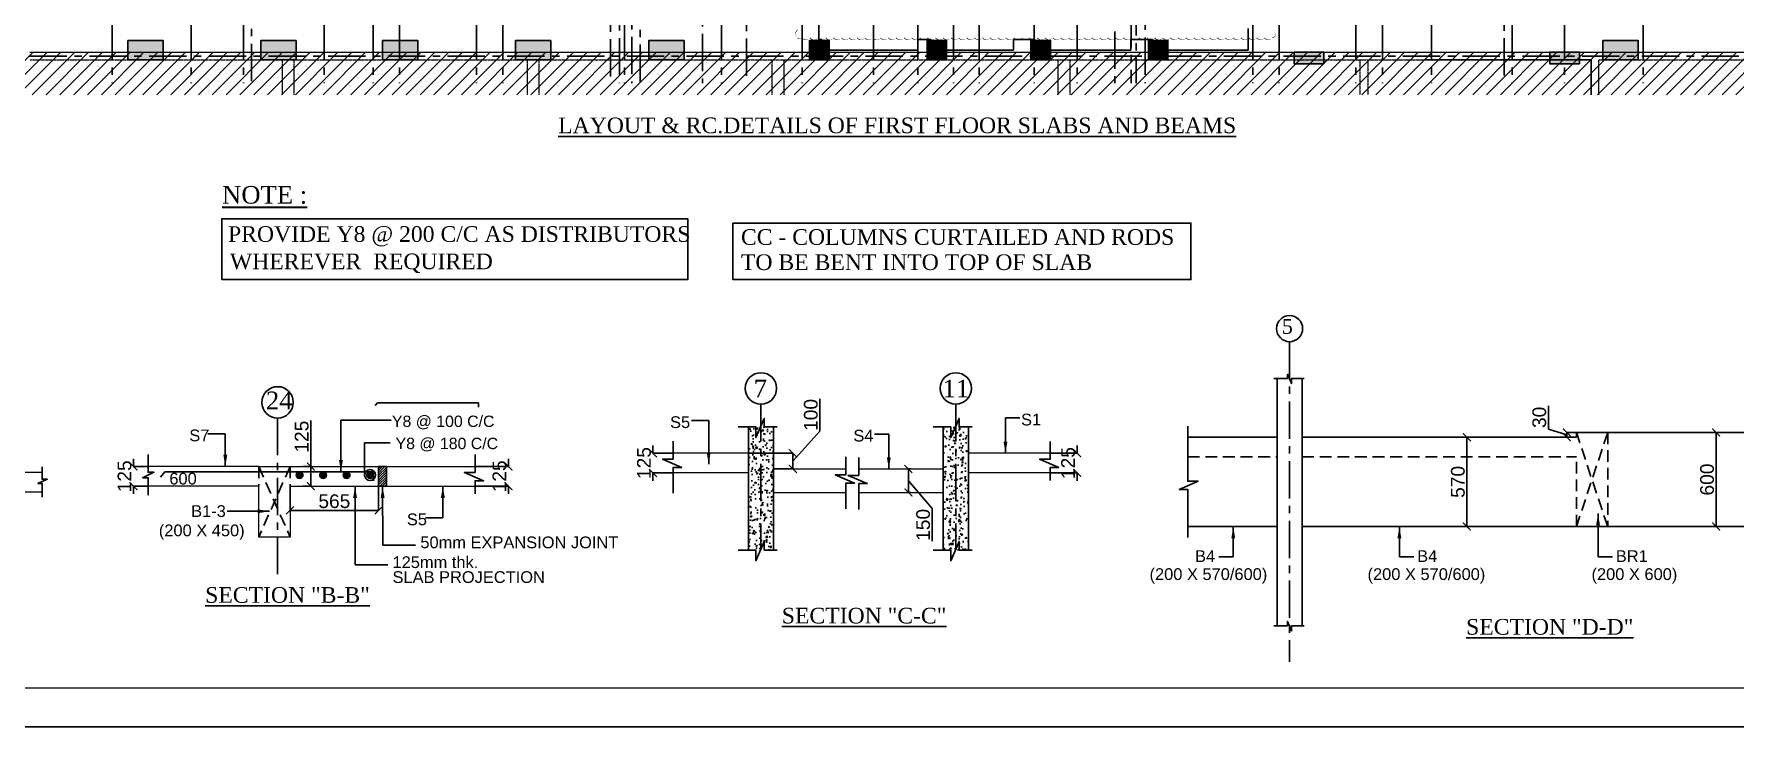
# Model space of a CAD drawing. Header units: inches. Extents: x -1898 to 127651, y -195120 to -109120.
# Drawn here: x 23325 to 66741, y -195120 to -177431 of the extents above; entities that cross this region are included whole.
import ezdxf

# ---------------------------------------------------------------- set-up
doc = ezdxf.new("R2010")
doc.units = ezdxf.units.IN
doc.header["$MEASUREMENT"] = 0
doc.linetypes.add('CENTER', pattern=[50.8, 31.75, -6.35, 6.35, -6.35])
doc.linetypes.add('Hidden', pattern=[3, 2, -1])
for name, color, linetype in [('1', 8, 'Continuous'), ('1 SHEET', 7, 'Continuous'), ('160 R.C.WALL', 6, 'Continuous'), ('2', 5, 'Continuous'), ('4', 4, 'Continuous'), ('5', 2, 'Continuous'), ('ARROW', 5, 'Continuous'), ('BEAM', 3, 'Continuous'), ('BEAM TEXT', 4, 'Continuous'), ('DIM', 251, 'Continuous'), ('GIRD CIR', 1, 'Continuous'), ('GIRD TEXT', 4, 'Continuous'), ('GRID', 8, 'CENTER'), ('JKEC COL', 6, 'Continuous'), ('JKEC COL HAT', 2, 'Continuous'), ('SHEAR WALL', 6, 'Continuous'), ('SHEARWALL HATCH', 8, 'Continuous'), ('TEXT-1', 3, 'Continuous'), ('TITLE-4', 4, 'Continuous')]:
    doc.layers.add(name, color=color, linetype=linetype)
for name, color, linetype, lineweight in [('BEAMS', 3, 'Continuous', 0), ('JKEC COLHAT', 2, 'Continuous', 20), ('SLAB G.F TXT', 3, 'Continuous', 0), ('SLAB REIN', 31, 'Continuous', 0), ('text', 4, 'Continuous', 30)]:
    doc.layers.add(name, color=color, linetype=linetype, lineweight=lineweight)
doc.styles.add('T200', font='sanss___.ttf', dxfattribs={"height": 275})
doc.styles.add('T300', font='sanss___.ttf', dxfattribs={"height": 350})
doc.styles.add('T400', font='romantic.ttf')
doc.dimstyles.new('SCALE 25', dxfattribs={"dimtxt": 500, "dimasz": 200, "dimexe": 6, "dimexo": 0, "dimgap": 50, "dimtad": 1, "dimdec": 0, "dimlfac": 0.25, "dimrnd": 5, "dimzin": 3, "dimdsep": 46, "dimtxsty": 'T300', "dimblk": 'ARCHTICK', "dimcen": 0.09, "dimclrd": 5, "dimclre": 8, "dimclrt": 1, "dimadec": 0, "dimazin": 0, "dimtfac": 1, "dimtdec": 0, "dimtix": 1, "dimtofl": 0, "dimtmove": 2, "dimatfit": 3, "dimfxl": 1, "dimtolj": 1, "dimtzin": 0, "dimlwd": -1, "dimlwe": -1, "dimarcsym": 0})
doc.dimstyles.new('T 200', dxfattribs={"dimtxt": 275, "dimasz": 150, "dimexe": 1, "dimexo": 0, "dimgap": 50, "dimtad": 1, "dimdec": 0, "dimrnd": 5, "dimdsep": 46, "dimtxsty": 'T200', "dimblk": 'ARCHTICK', "dimcen": 2.5, "dimdle": 1, "dimclrd": 5, "dimclre": 253, "dimclrt": 1, "dimadec": 0, "dimazin": 0, "dimtfac": 1, "dimtdec": 0, "dimtmove": 2, "dimatfit": 3, "dimfxl": 0, "dimarcsym": 0})
pattern_1 = [(50, (79020.5, -17632.28), (358.6301, -31.37607), [37.5, -412.5]), (355, (79020.5, -17632.3), (-69.3757, 376.0961), [30, -330]), (100.45144, (79050.37, -17634.9), (289.2544, 344.72), [31.8701, -350.57106]), (46.1842, (79020.5, -17532.3), (533.6207, -82.7596), [56.25, -618.75]), (96.63564, (79064.96, -17539.2), (467.331, 487.0593), [47.8052, -525.8569]), (351.18416, (79020.5, -17532.3), (467.331, 487.0593), [45, -495]), (21, (79070.5, -17557.28), (298.45353, -201.30945), [37.5, -412.5]), (326, (79070.5, -17557.3), (121.6577, 362.575), [30, -330]), (71.45144, (79095.36, -17574.06), (420.1112, 161.2656), [31.8701, -350.57106]), (37.5, (79020.49, -17632.28), (6.07993, 166.44693), [0, -326, 0, -335, 0, -331.25]), (7.5, (79020.49, -17632.28), (131.53477, 197.20586), [0, -191, 0, -318.5, 0, -126.25]), (327.5, (78908.99, -17632.28), (266.91122, -11.27744), [0, -125, 0, -390, 0, -517.5]), (317.5, (78859, -17632.28), (291.5931, 50.0525), [0, -162.5, 0, -259, 0, -367.5])]

# ---------------------------------------------------------------- blocks, each defined once
blk = doc.blocks.new('_ARCHTICK')
at = {"color": 0, "linetype": 'ByBlock', "const_width": 0.15}
blk.add_lwpolyline([(-0.5, -0.5), (0.5, 0.5)], dxfattribs=at)
blk = doc.blocks.new('*D675')
at = {"layer": 'Defpoints', "color": 0}
for p in [(45643, -188533), (45714, -188533, -3), (45714, -189133, -3)]:
    blk.add_point(p, dxfattribs=at)
at = {"layer": 'DIM', "color": 8}
for p, q in [((45714, -188533), (45637, -188533)), ((45714, -189133), (45637, -189133))]:
    blk.add_line(p, q, dxfattribs=at)
at = {"layer": 'DIM', "color": 5}
for p, q in [((45643, -189133), (45643, -188533)), ((45643, -188833), (46250, -189547)), ((46250, -189547), (46250, -190375))]:
    blk.add_line(p, q, dxfattribs=at)
at = {"layer": 'DIM', "color": 5, "xscale": 200, "yscale": 200, "zscale": 200}
for p, rotation in [((45643, -188533), 90), ((45643, -189133), 270)]:
    blk.add_blockref('_ARCHTICK', p, dxfattribs=dict(at, rotation=rotation))
at = {"layer": 'DIM', "color": 1, "insert": (46020, -189961), "char_height": 350, "attachment_point": 5, "rotation": 90, "style": 'T300'}
blk.add_mtext('\\A1;150', dxfattribs=at)
blk = doc.blocks.new('*D676')
at = {"layer": 'Defpoints', "color": 0}
for p in [(39638, -188133, -3), (39124, -188633), (39638, -188633, -3)]:
    blk.add_point(p, dxfattribs=at)
at = {"layer": 'DIM', "color": 5}
for p, q in [((39124, -188133), (39124, -187933)), ((39124, -188633), (39124, -188833))]:
    blk.add_line(p, q, dxfattribs=at)
at = {"layer": 'DIM', "color": 8}
for p, q in [((39638, -188133), (39118, -188133)), ((39638, -188633), (39118, -188633))]:
    blk.add_line(p, q, dxfattribs=at)
at = {"layer": 'DIM', "color": 5, "xscale": 200, "yscale": 200, "zscale": 200}
for p, rotation in [((39124, -188133), 270), ((39124, -188633), 90)]:
    blk.add_blockref('_ARCHTICK', p, dxfattribs=dict(at, rotation=rotation))
at = {"layer": 'DIM', "color": 1, "insert": (38894, -188383), "char_height": 350, "attachment_point": 5, "rotation": 90, "style": 'T300'}
blk.add_mtext('\\A1;125', dxfattribs=at)
blk = doc.blocks.new('*D677')
at = {"layer": 'Defpoints', "color": 0}
for p in [(49261, -188133, 1), (49261, -188633, 1), (49950, -188633)]:
    blk.add_point(p, dxfattribs=at)
at = {"layer": 'DIM', "color": 5}
for p, q in [((49950, -188133), (49950, -187933)), ((49950, -188633), (49950, -188833))]:
    blk.add_line(p, q, dxfattribs=at)
at = {"layer": 'DIM', "color": 8}
for p, q in [((49261, -188133), (49956, -188133)), ((49261, -188633), (49956, -188633))]:
    blk.add_line(p, q, dxfattribs=at)
at = {"layer": 'DIM', "color": 5, "xscale": 200, "yscale": 200, "zscale": 200}
for p, rotation in [((49950, -188133), 270), ((49950, -188633), 90)]:
    blk.add_blockref('_ARCHTICK', p, dxfattribs=dict(at, rotation=rotation))
at = {"layer": 'DIM', "color": 1, "insert": (49720, -188383), "char_height": 350, "attachment_point": 5, "rotation": 90, "style": 'T300'}
blk.add_mtext('\\A1;125', dxfattribs=at)
blk = doc.blocks.new('*D678')
at = {"layer": 'Defpoints', "color": 0}
for p in [(41559, -188133, -3), (42199, -188533, -3), (42695, -188533)]:
    blk.add_point(p, dxfattribs=at)
at = {"layer": 'DIM', "color": 5}
for p, q in [((43384, -187569), (43384, -186741)), ((42695, -188333), (43384, -187569)), ((42695, -188133), (42695, -188533))]:
    blk.add_line(p, q, dxfattribs=at)
at = {"layer": 'DIM', "color": 8}
for p, q in [((41559, -188133), (42701, -188133)), ((42199, -188533), (42701, -188533))]:
    blk.add_line(p, q, dxfattribs=at)
at = {"layer": 'DIM', "color": 5, "xscale": 200, "yscale": 200, "zscale": 200}
for p, rotation in [((42695, -188133), 90), ((42695, -188533), 270)]:
    blk.add_blockref('_ARCHTICK', p, dxfattribs=dict(at, rotation=rotation))
at = {"layer": 'DIM', "color": 1, "insert": (43154, -187155), "char_height": 350, "attachment_point": 5, "rotation": 90, "style": 'T300'}
blk.add_mtext('\\A1;100', dxfattribs=at)
blk = doc.blocks.new('A$C2EF61270')
at = {"layer": '1'}
h = blk.add_hatch(dxfattribs=at)
h.set_pattern_fill('ANSI31', color=256, scale=2000)
h.set_pattern_definition([(45, (0, -1085.52), (-176.7767, 176.7767), [])])
h.paths.add_polyline_path([(0, 0), (63301, 0), (63301, -1086), (0, -1086)])
at = {"layer": 'JKEC COL HAT', "linetype": 'Continuous', "ltscale": 100}
h = blk.add_hatch(color=256, dxfattribs=at)
h.dxf.hatch_style = 1
h.paths.add_polyline_path([(12251, 300), (13152, 300), (13152, -200), (12251, -200)])
h = blk.add_hatch(color=256, dxfattribs=at)
h.dxf.hatch_style = 1
h.paths.add_polyline_path([(16553, 300), (15651, 300), (15651, -200), (16553, -200)])
h = blk.add_hatch(color=256, dxfattribs=at)
h.dxf.hatch_style = 1
h.paths.add_polyline_path([(18751, 300), (19651, 300), (19651, -200), (18751, -200)])
h = blk.add_hatch(color=256, dxfattribs=at)
h.dxf.hatch_style = 1
h.paths.add_polyline_path([(23052, 300), (22151, 300), (22151, -200), (23052, -200)])
h = blk.add_hatch(color=256, dxfattribs=at)
h.dxf.hatch_style = 1
h.paths.add_polyline_path([(26451, 300), (25552, 300), (25552, -200), (26451, -200)])
h = blk.add_hatch(color=256, dxfattribs=at)
h.dxf.hatch_style = 1
h.paths.add_polyline_path([(30151, -200), (29652, -200), (29652, 300), (30151, 300)])
h = blk.add_hatch(color=256, dxfattribs=at)
h.dxf.hatch_style = 1
h.paths.add_polyline_path([(33151, -200), (32651, -200), (32651, 300), (33151, 300)])
h = blk.add_hatch(color=256, dxfattribs=at)
h.dxf.hatch_style = 1
h.paths.add_polyline_path([(35800, -200), (35300, -200), (35300, 300), (35800, 300)])
h = blk.add_hatch(color=256, dxfattribs=at)
h.dxf.hatch_style = 1
h.paths.add_polyline_path([(38800, -200), (38300, -200), (38300, 300), (38800, 300)])
h = blk.add_hatch(color=256, dxfattribs=at)
h.dxf.hatch_style = 1
h.paths.add_polyline_path([(42026, 0), (42026, -300), (42776, -300), (42776, 0)])
h = blk.add_hatch(color=256, dxfattribs=at)
h.dxf.hatch_style = 1
h.paths.add_polyline_path([(48551, 0), (48551, -300), (49301, -300), (49301, 0)])
h = blk.add_hatch(color=256, dxfattribs=at)
h.dxf.hatch_style = 1
h.paths.add_polyline_path([(49900, 300), (50800, 300), (50800, -200), (49900, -200)])
at = {"layer": 'BEAM', "color": 4}
for p in [(45400, -200), (49600, -1086)]:
    blk.add_line(p, (49600, -200), dxfattribs=at)
at = {"layer": 'BEAMS', "color": 4, "linetype": 'Continuous', "ltscale": 0.01}
blk.add_line((9751, 0), (63001, 0), dxfattribs=at)
at = {"layer": 'BEAMS', "linetype": 'Hidden', "ltscale": 0.01}
for p, q in [((9751, -200), (45400, -200)), ((16201, -1086), (16201, -200)), ((16501, -1086), (16501, -200)), ((22451, -1086), (22451, -200)), ((22751, -1086), (22751, -200)), ((28701, -1086), (28701, -200)), ((29001, -1086), (29001, -200)), ((36001, -1086), (36001, -200)), ((36301, -1086), (36301, -200)), ((43700, -200), (43700, -1086)), ((43900, -200), (43900, -1086)), ((49800, -200), (54301, -200)), ((49800, -1086), (49800, -200))]:
    blk.add_line(p, q, dxfattribs=at)
at = {"layer": 'GRID', "ltscale": 30}
blk.add_line((64039, -100), (-2655, -100), dxfattribs=at)
at = {"layer": 'JKEC COL'}
for points in [[(12251, 300), (13152, 300), (13152, -200), (12251, -200)], [(16553, 300), (15651, 300), (15651, -200), (16553, -200)], [(18751, 300), (19651, 300), (19651, -200), (18751, -200)], [(23052, 300), (22151, 300), (22151, -200), (23052, -200)], [(26451, 300), (25552, 300), (25552, -200), (26451, -200)], [(30151, -200), (29652, -200), (29652, 300), (30151, 300)], [(33151, -200), (32651, -200), (32651, 300), (33151, 300)], [(35800, -200), (35300, -200), (35300, 300), (35800, 300)], [(38800, -200), (38300, -200), (38300, 300), (38800, 300)], [(42776, -300), (42776, 0), (42026, 0), (42026, -300)], [(49301, -300), (49301, 0), (48551, 0), (48551, -300)], [(49900, 300), (50800, 300), (50800, -200), (49900, -200)]]:
    blk.add_lwpolyline(points, close=True, dxfattribs=at)
blk = doc.blocks.new('*D796')
at = {"layer": 'Defpoints', "color": 0}
for p in [(29861, -188972, -7), (32121, -188972, -7), (29861, -189590)]:
    blk.add_point(p, dxfattribs=at)
at = {"layer": 'DIM', "color": 8}
for p, q in [((29861, -188972), (29861, -189596)), ((32121, -188972), (32121, -189596))]:
    blk.add_line(p, q, dxfattribs=at)
at = {"layer": 'DIM', "color": 5}
blk.add_line((32121, -189590), (29861, -189590), dxfattribs=at)
at = {"layer": 'DIM', "color": 5, "xscale": 200, "yscale": 200, "zscale": 200, "rotation": 180}
blk.add_blockref('_ARCHTICK', (29861, -189590), dxfattribs=at)
at = {"layer": 'DIM', "color": 5, "xscale": 200, "yscale": 200, "zscale": 200}
blk.add_blockref('_ARCHTICK', (32121, -189590), dxfattribs=at)
at = {"layer": 'DIM', "color": 1, "insert": (30991, -189359), "char_height": 350, "attachment_point": 5, "style": 'T300'}
blk.add_mtext('\\A1;565', dxfattribs=at)
blk = doc.blocks.new('*D797')
at = {"layer": 'Defpoints', "color": 0}
for p in [(30190, -188472, -7), (30390, -188472), (30190, -188972, -7)]:
    blk.add_point(p, dxfattribs=at)
at = {"layer": 'DIM', "color": 5}
for p in [(30390, -187293), (30390, -188972)]:
    blk.add_line(p, (30390, -188472), dxfattribs=at)
at = {"layer": 'DIM', "color": 8}
for p, q in [((30190, -188472), (30396, -188472)), ((30190, -188972), (30396, -188972))]:
    blk.add_line(p, q, dxfattribs=at)
at = {"layer": 'DIM', "color": 5, "xscale": 200, "yscale": 200, "zscale": 200}
for p, rotation in [((30390, -188472), 90), ((30390, -188972), 270)]:
    blk.add_blockref('_ARCHTICK', p, dxfattribs=dict(at, rotation=rotation))
at = {"layer": 'DIM', "color": 1, "insert": (30159, -187709), "char_height": 350, "attachment_point": 5, "rotation": 90, "style": 'T300'}
blk.add_mtext('\\A1;125', dxfattribs=at)
blk = doc.blocks.new('ROD')
at = {"layer": '5'}
h = blk.add_hatch(color=256, dxfattribs=at)
edge = h.paths.add_edge_path()
edge.add_arc((0, 0), 135, 0, 360)
at = {"layer": '5', "color": 6}
blk.add_circle((0, 0), 135, dxfattribs=at)
blk = doc.blocks.new('A$C7FF54E45')
at = {"layer": '5', "xscale": 0.7999999998137355, "yscale": 0.7999999998137355, "zscale": 0.7999999998137355}
blk.add_blockref('ROD', (91, 91), dxfattribs=at)
blk = doc.blocks.new('*D798')
at = {"layer": 'Defpoints', "color": 0}
for p in [(25867, -188472), (26238, -188472, -7), (26238, -188972, -7)]:
    blk.add_point(p, dxfattribs=at)
at = {"layer": 'DIM', "color": 5}
for p, q in [((25867, -188472), (25867, -188272)), ((25867, -188972), (25867, -189172))]:
    blk.add_line(p, q, dxfattribs=at)
at = {"layer": 'DIM', "color": 8}
for p, q in [((26238, -188472), (25861, -188472)), ((26238, -188972), (25861, -188972))]:
    blk.add_line(p, q, dxfattribs=at)
at = {"layer": 'DIM', "color": 5, "xscale": 200, "yscale": 200, "zscale": 200}
for p, rotation in [((25867, -188472), 270), ((25867, -188972), 90)]:
    blk.add_blockref('_ARCHTICK', p, dxfattribs=dict(at, rotation=rotation))
at = {"layer": 'DIM', "color": 1, "insert": (25636, -188722), "char_height": 350, "attachment_point": 5, "rotation": 90, "style": 'T300'}
blk.add_mtext('\\A1;125', dxfattribs=at)
blk = doc.blocks.new('A$C02F31347')
at = {"layer": '5', "linetype": 'Continuous', "ltscale": 0.01}
for p, q in [((-5168, 0), (-5275, -138, 7)), ((-5168, 0), (0, 0)), ((0, 0), (0, -236))]:
    blk.add_line(p, q, dxfattribs=at)
blk = doc.blocks.new('*D799')
at = {"layer": 'Defpoints', "color": 0}
for p in [(34581, -188472, 1), (35435, -188472), (34581, -188972, 1)]:
    blk.add_point(p, dxfattribs=at)
at = {"layer": 'DIM', "color": 5}
for p, q in [((35435, -188472), (35435, -188272)), ((35435, -188972), (35435, -189172))]:
    blk.add_line(p, q, dxfattribs=at)
at = {"layer": 'DIM', "color": 8}
for p, q in [((34581, -188472), (35441, -188472)), ((34581, -188972), (35441, -188972))]:
    blk.add_line(p, q, dxfattribs=at)
at = {"layer": 'DIM', "color": 5, "xscale": 200, "yscale": 200, "zscale": 200}
for p, rotation in [((35435, -188472), 270), ((35435, -188972), 90)]:
    blk.add_blockref('_ARCHTICK', p, dxfattribs=dict(at, rotation=rotation))
at = {"layer": 'DIM', "color": 1, "insert": (35205, -188722), "char_height": 350, "attachment_point": 5, "rotation": 90, "style": 'T300'}
blk.add_mtext('\\A1;125', dxfattribs=at)
blk = doc.blocks.new('*D804')
at = {"layer": 'Defpoints', "color": 0}
for p in [(62447, -187724), (62692, -187604, -10), (62692, -187724, -10)]:
    blk.add_point(p, dxfattribs=at)
at = {"layer": 'DIM', "color": 5}
for p, q in [((61978, -187514), (61978, -186919)), ((62447, -187664), (61978, -187514)), ((62447, -187604), (62447, -187724))]:
    blk.add_line(p, q, dxfattribs=at)
at = {"layer": 'DIM', "color": 8}
for p, q in [((62692, -187604), (62441, -187604)), ((62692, -187724), (62441, -187724))]:
    blk.add_line(p, q, dxfattribs=at)
at = {"layer": 'DIM', "color": 5, "xscale": 200, "yscale": 200, "zscale": 200}
for p, rotation in [((62447, -187604), 90), ((62447, -187724), 270)]:
    blk.add_blockref('_ARCHTICK', p, dxfattribs=dict(at, rotation=rotation))
at = {"layer": 'DIM', "color": 1, "insert": (61748, -187217), "char_height": 350, "attachment_point": 5, "rotation": 90, "style": 'T300'}
blk.add_mtext('\\A1;30', dxfattribs=at)
blk = doc.blocks.new('*D805')
at = {"layer": 'Defpoints', "color": 0}
for p in [(66554, -187604, 2), (66260, -190004), (66554, -190004, 2)]:
    blk.add_point(p, dxfattribs=at)
at = {"layer": 'DIM', "color": 8}
for p, q in [((66554, -187604), (66254, -187604)), ((66554, -190004), (66254, -190004))]:
    blk.add_line(p, q, dxfattribs=at)
at = {"layer": 'DIM', "color": 5}
blk.add_line((66260, -187604), (66260, -190004), dxfattribs=at)
at = {"layer": 'DIM', "color": 5, "xscale": 200, "yscale": 200, "zscale": 200}
for p, rotation in [((66260, -187604), 90), ((66260, -190004), 270)]:
    blk.add_blockref('_ARCHTICK', p, dxfattribs=dict(at, rotation=rotation))
at = {"layer": 'DIM', "color": 1, "insert": (66030, -188804), "char_height": 350, "attachment_point": 5, "rotation": 90, "style": 'T300'}
blk.add_mtext('\\A1;600', dxfattribs=at)
blk = doc.blocks.new('*D806')
at = {"layer": 'Defpoints', "color": 0}
for p in [(60193, -187724, -19), (59899, -190004), (60193, -190004, 2)]:
    blk.add_point(p, dxfattribs=at)
at = {"layer": 'DIM', "color": 8}
for p, q in [((60193, -187724), (59893, -187724)), ((60193, -190004), (59893, -190004))]:
    blk.add_line(p, q, dxfattribs=at)
at = {"layer": 'DIM', "color": 5}
blk.add_line((59899, -187724), (59899, -190004), dxfattribs=at)
at = {"layer": 'DIM', "color": 5, "xscale": 200, "yscale": 200, "zscale": 200}
for p, rotation in [((59899, -187724), 90), ((59899, -190004), 270)]:
    blk.add_blockref('_ARCHTICK', p, dxfattribs=dict(at, rotation=rotation))
at = {"layer": 'DIM', "color": 1, "insert": (59669, -188864), "char_height": 350, "attachment_point": 5, "rotation": 90, "style": 'T300'}
blk.add_mtext('\\A1;570', dxfattribs=at)

msp = doc.modelspace()

# ---------------------------------------------------------------- hatches: boundary and pattern name
at = {"layer": '2'}
h = msp.add_hatch(dxfattribs=at)
h.set_pattern_fill('ANSI31', color=1, scale=350, style=0)
h.set_pattern_definition([(45, (-342305.68, -52059.104), (-30.9359217, 30.9359217), [])])
h.paths.add_polyline_path([(32121.5, -188471.9), (32321.5, -188471.9), (32321.5, -188971.9), (32121.5, -188971.9)])
at = {"layer": 'SHEARWALL HATCH'}
h = msp.add_hatch(dxfattribs=at)
h.set_pattern_fill('AR-CONC', color=256, scale=50, style=0)
h.set_pattern_definition(pattern_1)
h.paths.add_polyline_path([(41559.1, -187462), (42199.1, -187462), (42199.1, -190604.6), (41559.1, -190604.6)])
h = msp.add_hatch(dxfattribs=at)
h.set_pattern_fill('AR-CONC', color=256, scale=50, style=0)
h.set_pattern_definition(pattern_1)
h.paths.add_polyline_path([(46533.5, -187461.7), (47173.5, -187461.7), (47173.5, -190604.4), (46533.5, -190604.4)])

# ---------------------------------------------------------------- linework, layer by layer
at = {"layer": '1', "linetype": 'Hidden', "ltscale": 150}
for p, q in [((63492.1, -190003.9, -10.5), (62692.1, -187603.9, -10.5)), ((63492.1, -187603.9, -10.5), (62692.1, -190003.9, -10.5)), ((52772.8, -188223.9, -42.5), (55052.1, -188223.9, -35.1)), ((55692.1, -188223.9, -33.1), (62692.1, -188223.9, -10.5)), ((29061.5, -188471.9, -6.9), (29861.5, -190271.9, -6.9)), ((29861.5, -188471.9, -6.9), (29061.5, -190271.9, -6.9)), ((29061.5, -188471.9, -6.9), (29061.5, -188971.9, -6.9)), ((29861.5, -188471.9, -6.9), (29861.5, -188971.9, -6.9))]:
    msp.add_line(p, q, dxfattribs=at)
at = {"layer": '1'}
for points, elevation in [([(54970.8, -186222.6), (55321.2, -186222.6), (55321.2, -186115.4), (55425, -186355.7), (55425, -186222.6), (55745.1, -186222.6)], 16.5), ([(42294, -187462), (41963.3, -187462), (41963.3, -187243.1), (41751.4, -187733.7), (41751.4, -187462), (41297.1, -187462)], -8.2), ([(47268.4, -187461.7), (46937.6, -187461.7), (46937.6, -187242.9), (46725.8, -187733.4), (46725.8, -187461.7), (46271.4, -187461.7)], -3.5), ([(52772.8, -190280), (52772.8, -189057.2), (52558.3, -189057.2), (53039, -188849.6), (52772.8, -188849.6), (52772.8, -187441.6)], -42.5), ([(39638.4, -189153.9), (39638.4, -188492.4), (39857.3, -188492.4), (39366.7, -188280.6), (39638.4, -188280.6), (39638.4, -187826.2)], -3.5), ([(49261.5, -188827.3), (49261.5, -188496.5), (49480.4, -188496.5), (48989.8, -188284.7), (49261.5, -188284.7), (49261.5, -187830.3)], 1.3), ([(26238.1, -189206), (26238.1, -188758), (26094.7, -188758), (26383.2, -188619.2), (26238.1, -188619.2), (26238.1, -188164.8)], -10.4), ([(34581.5, -189165.9), (34581.5, -188835.1), (34800.3, -188835.1), (34309.8, -188623.3), (34581.5, -188623.3), (34581.5, -188168.9)], 1.3), ([(23530.2, -189252.7), (23530.2, -188902.3), (23423, -188902.3), (23663.3, -188798.5), (23530.2, -188798.5), (23530.2, -188478.4)], -3.5), ([(42294, -190604.6), (41963.3, -190604.6), (41963.3, -190385.7), (41751.4, -190876.3), (41751.4, -190604.6), (41297.1, -190604.6)], -8.2), ([(47268.4, -190604.4), (46937.6, -190604.4), (46937.6, -190385.5), (46725.8, -190876.1), (46725.8, -190604.4), (46271.4, -190604.4)], -3.5), ([(54970.8, -192534.3), (55321.2, -192534.3), (55321.2, -192427), (55425, -192667.4), (55425, -192534.3), (55745.1, -192534.3)], 16.5)]:
    msp.add_lwpolyline(points, dxfattribs=dict(at, elevation=elevation))
at = {"layer": '1', "linetype": 'Hidden', "ltscale": 150, "elevation": -10.5}
msp.add_lwpolyline([(62692.1, -187723.9), (62692.1, -187603.9), (63492.1, -187603.9), (63492.1, -190003.9), (62692.1, -190003.9), (62692.1, -188223.9)], dxfattribs=at)
at = {"layer": '1'}
for points in [[(44049, -189553.9), (44049, -188892.4), (44267.9, -188892.4), (43777.4, -188680.6), (44049, -188680.6), (44049, -188226.2)], [(44374, -189570.4), (44374, -188908.9), (44592.9, -188908.9), (44102.3, -188697.1), (44374, -188697.1), (44374, -188242.7)]]:
    msp.add_lwpolyline(points, dxfattribs=at)
at = {"layer": '2', "color": 1}
for points in [[(28117.1, -183700), (40012.6, -183700), (40012.6, -182145.3), (28117.1, -182145.3)], [(32121.5, -188471.9), (32321.5, -188471.9), (32321.5, -188971.9), (32121.5, -188971.9)]]:
    msp.add_lwpolyline(points, close=True, dxfattribs=at)
at = {"layer": '2', "elevation": -6.9}
msp.add_lwpolyline([(31762.2, -188690.5), (31762.2, -187865.5), (32419.1, -187865.5)], dxfattribs=at)
at = {"layer": '2'}
msp.add_circle((31902.8, -188690.5, -6.9), 140.7, dxfattribs=at)
at = {"layer": '4'}
for p, q in [((43356.9, -176950.5, 14.7), (43356.9, -177568.5, 14.7)), ((43356.9, -177568.5, 14.7), (43433.4, -177568.5, 14.7)), ((43356.9, -177568.5, 14.7), (43433.4, -177568.5, 14.7)), ((43433.4, -177843.5, 14.7), (43433.4, -177568.5, 14.7)), ((43433.4, -177843.5, 14.7), (43433.4, -177568.5, 14.7)), ((45883.5, -177843.5, 14.7), (45883.5, -177568.5, 14.7)), ((46223.1, -177568.5, 14.7), (45883.5, -177568.5, 14.7)), ((45883.5, -177843.5, 14.7), (45883.5, -177568.5, 14.7)), ((46223.1, -177568.5, 14.7), (45883.5, -177568.5, 14.7)), ((46223.1, -177843.5, 14.7), (46223.1, -177568.5, 14.7)), ((46223.1, -177843.5, 14.7), (46223.1, -177568.5, 14.7)), ((48322.7, -177843.5, 14.7), (48322.7, -177568.5, 14.7)), ((48872.2, -177568.5, 14.7), (48322.7, -177568.5, 14.7)), ((48322.7, -177843.5, 14.7), (48322.7, -177568.5, 14.7)), ((48872.2, -177568.5, 14.7), (48322.7, -177568.5, 14.7)), ((48872.2, -177843.5, 14.7), (48872.2, -177568.5, 14.7)), ((48872.2, -177843.5, 14.7), (48872.2, -177568.5, 14.7)), ((51322.7, -177843.5, 14.7), (51322.7, -177568.5, 14.7)), ((51872.2, -177568.5, 14.7), (51322.7, -177568.5, 14.7)), ((51322.7, -177843.5, 14.7), (51322.7, -177568.5, 14.7)), ((51872.2, -177568.5, 14.7), (51322.7, -177568.5, 14.7)), ((51872.2, -177843.5, 14.7), (51872.2, -177568.5, 14.7)), ((51872.2, -177843.5, 14.7), (51872.2, -177568.5, 14.7)), ((54317.4, -177293.5, 14.7), (54317.4, -177843.5, 14.7)), ((54317.4, -177293.5, 14.7), (54317.4, -177843.5, 14.7)), ((43433.4, -177843.5, 14.7), (45883.9, -177843.5, 14.7)), ((43433.4, -177843.5, 14.7), (45883.9, -177843.5, 14.7)), ((46223.1, -177843.5, 14.7), (48322.7, -177843.5, 14.7)), ((46223.1, -177843.5, 14.7), (48322.7, -177843.5, 14.7)), ((48872.2, -177843.5, 14.7), (51322.7, -177843.5, 14.7)), ((48872.2, -177843.5, 14.7), (51322.7, -177843.5, 14.7)), ((51872.2, -177843.5, 14.7), (54317.4, -177843.5, 14.7)), ((51872.2, -177843.5, 14.7), (54317.4, -177843.5, 14.7)), ((52772.8, -187723.9, -42.5), (55052.1, -187723.9, -35.1)), ((55692.1, -187723.9, -33.1), (62692.1, -187723.9, -10.5)), ((62692.1, -187603.9, -10.5), (68292.1, -187603.9, 7.6)), ((62692.1, -187723.9, -10.5), (62692.1, -187603.9, -10.5)), ((52772.8, -190003.9, -42.5), (55052.1, -190003.9, -35.1)), ((55692.1, -190003.9, -33.1), (68292.1, -190003.9, 7.6))]:
    msp.add_line(p, q, dxfattribs=at)
at = {"layer": '4', "color": 6}
for p, q in [((55052.1, -186222.6, 16.5), (55052.1, -192534.3, 16.5)), ((55692.1, -186222.6, 16.5), (55692.1, -192534.3, 16.5))]:
    msp.add_line(p, q, dxfattribs=at)
at = {"layer": '4', "color": 1}
msp.add_lwpolyline([(41162.6, -182257.1), (52852.1, -182257.1), (52852.1, -183700), (41162.6, -183700)], close=True, dxfattribs=at)
at = {"layer": '5', "linetype": 'Continuous', "ltscale": 0.01}
for p, q in [((26661.5, -188604.1, -6.9), (26554.1, -188742.5)), ((26661.5, -188604.1, -6.9), (31989.2, -188604.1, -6.9)), ((31989.2, -188604.1, -6.9), (31989.2, -188839.7, -6.9))]:
    msp.add_line(p, q, dxfattribs=at)
at = {"layer": 'BEAMS', "color": 4, "linetype": 'Continuous', "ltscale": 0.01}
for p, q in [((41559.1, -188133.3, -3.5), (39638.4, -188133.3, -3.5)), ((49261.5, -188133.3, 1.3), (47173.5, -188133.3, 1.3)), ((21573.1, -188619.6, -3.5), (23530.2, -188619.6, -3.5)), ((29061.5, -188471.9, -6.9), (26238.1, -188471.9, -6.9)), ((29861.5, -188471.9, -6.9), (32121.5, -188471.9, -6.9)), ((32121.5, -188471.9, -6.9), (32121.5, -188971.9, -6.9)), ((32321.5, -188471.9), (34581.5, -188471.9)), ((32321.5, -188471.9, -6.9), (32321.5, -188971.9, -6.9)), ((41559.1, -188633.3, -3.5), (39638.4, -188633.3, -3.5)), ((42199.1, -188533.3, -3.5), (44049, -188533.3, -3.5)), ((44374, -188533.3, -3.5), (46533.5, -188533.3, -3.5)), ((49261.5, -188633.3, 1.3), (47173.5, -188633.3, 1.3)), ((21573.1, -189119.6, -3.5), (23530.2, -189119.6, -3.5)), ((29061.5, -188971.9, -6.9), (26238.1, -188971.9, -6.9)), ((29861.5, -188971.9, -6.9), (32121.5, -188971.9, -6.9)), ((32321.5, -188971.9), (34581.5, -188971.9)), ((42199.1, -189133.3, -3.5), (44049, -189133.3, -3.5)), ((44374, -189133.3, -3.5), (46533.5, -189133.3, -3.5))]:
    msp.add_line(p, q, dxfattribs=at)
at = {"layer": 'BEAMS', "color": 4, "linetype": 'Continuous', "ltscale": 0.01, "elevation": -6.9}
for points in [[(29061.5, -188471.9), (29861.5, -188471.9)], [(29861.5, -188971.9), (29861.5, -190271.9), (29061.5, -190271.9), (29061.5, -188971.9)]]:
    msp.add_lwpolyline(points, dxfattribs=at)
at = {"layer": 'Defpoints', "ltscale": 0.2}
msp.add_lwpolyline([(-1898.4, -195120.3), (120101.6, -195120.3), (120101.6, -109120.3), (-1898.4, -109120.3)], close=True, dxfattribs=at)
at = {"layer": 'DIM', "color": 2, "elevation": 14.7}
for points in [[(42814.7, -177526.8, 0, 20, -0.5205671), (42814.7, -177326.8, 0, 20, -0.5205671)], [(55003.6, -177398.1, 0, 20, -0.5205671), (54932.3, -177526.8, 0, 20, -0.5205671), (54732.3, -177526.8, 0, 20, -0.5205671), (54532.3, -177526.8, 0, 20, -0.5205671), (54332.3, -177526.8, 0, 20, -0.5205671), (54132.3, -177526.8, 0, 20, -0.5205671), (53932.3, -177526.8, 0, 20, -0.5205671), (53732.3, -177526.8, 0, 20, -0.5205671), (53532.3, -177526.8, 0, 20, -0.5205671), (53332.3, -177526.8, 0, 20, -0.5205671), (53132.3, -177526.8, 0, 20, -0.5205671), (52932.3, -177526.8, 0, 20, -0.5205671), (52732.3, -177526.8, 0, 20, -0.5205671), (52532.3, -177526.8, 0, 20, -0.5205671), (52332.3, -177526.8, 0, 20, -0.5205671), (52132.3, -177526.8, 0, 20, -0.5205671), (51932.3, -177526.8, 0, 20, -0.5205671), (51732.3, -177526.8, 0, 20, -0.5205671), (51532.3, -177526.8, 0, 20, -0.5205671), (51332.3, -177526.8, 0, 20, -0.5205671), (51132.3, -177526.8, 0, 20, -0.5205671), (50932.3, -177526.8, 0, 20, -0.5205671), (50732.3, -177526.8, 0, 20, -0.5205671), (50532.3, -177526.8, 0, 20, -0.5205671), (50332.3, -177526.8, 0, 20, -0.5205671), (50132.3, -177526.8, 0, 20, -0.5205671), (49932.3, -177526.8, 0, 20, -0.5205671), (49732.3, -177526.8, 0, 20, -0.5205671), (49532.3, -177526.8, 0, 20, -0.5205671), (49332.3, -177526.8, 0, 20, -0.5205671), (49132.3, -177526.8, 0, 20, -0.5205671), (48932.3, -177526.8, 0, 20, -0.5205671), (48732.3, -177526.8, 0, 20, -0.5205671), (48532.3, -177526.8, 0, 20, -0.5205671), (48332.3, -177526.8, 0, 20, -0.5205671), (48132.3, -177526.8, 0, 20, -0.5205671), (47932.3, -177526.8, 0, 20, -0.5205671), (47732.3, -177526.8, 0, 20, -0.5205671), (47532.3, -177526.8, 0, 20, -0.5205671), (47332.3, -177526.8, 0, 20, -0.5205671), (47132.3, -177526.8, 0, 20, -0.5205671), (46932.3, -177526.8, 0, 20, -0.5205671), (46732.3, -177526.8, 0, 20, -0.5205671), (46532.3, -177526.8, 0, 20, -0.5205671), (46332.3, -177526.8, 0, 20, -0.5205671), (46132.3, -177526.8, 0, 20, -0.5205671), (45932.3, -177526.8, 0, 20, -0.5205671), (45732.3, -177526.8, 0, 20, -0.5205671), (45532.3, -177526.8, 0, 20, -0.5205671), (45332.3, -177526.8, 0, 20, -0.5205671), (45132.3, -177526.8, 0, 20, -0.5205671), (44932.3, -177526.8, 0, 20, -0.5205671), (44732.3, -177526.8, 0, 20, -0.5205671), (44532.3, -177526.8, 0, 20, -0.5205671), (44332.3, -177526.8, 0, 20, -0.5205671), (44132.3, -177526.8, 0, 20, -0.5205671), (43932.3, -177526.8, 0, 20, -0.5205671), (43732.3, -177526.8, 0, 20, -0.5205671), (43532.3, -177526.8, 0, 20, -0.5205671), (43332.3, -177526.8, 0, 20, -0.5205671), (43132.3, -177526.8, 0, 20, -0.5205671), (42932.3, -177526.8, 0, 20, -0.5205671), (42814.7, -177526.8, 0, 20, -0.5205671)]]:
    msp.add_lwpolyline(points, format="xyseb", dxfattribs=at)
at = {"layer": 'GIRD CIR'}
for centre, radius in [((55372.1, -184951.2, 16.5), 333.3), ((41879, -186477.3, -4.7), 400), ((46853.3, -186477.1), 400), ((29541.5, -186833.3, -6.9), 400)]:
    msp.add_circle(centre, radius, dxfattribs=at)
at = {"layer": 'GRID', "ltscale": 30}
for p, q in [((51453.9, -146038.4, 29.5), (51453.9, -178683.9, 29.5)), ((25322.4, -146663.3, 14.7), (25322.4, -178683.9, 14.7)), ((27332.4, -146663.3, 14.7), (27332.4, -178683.9, 14.7)), ((28672.4, -146663.3, 14.7), (28672.4, -178683.9, 14.7)), ((30732.6, -146663.3, 14.7), (30732.6, -178683.9, 14.7)), ((31982.4, -146663.3, 14.7), (31982.4, -178683.9, 14.7)), ((32657.4, -146663.3, 14.7), (32657.4, -178683.9, 14.7)), ((34617.4, -146663.3, 14.7), (34617.4, -178683.9, 14.7)), ((35292.4, -146663.3, 14.7), (35292.4, -178683.9, 14.7)), ((38397.4, -146663.3, 14.7), (38397.4, -178683.9, 14.7)), ((40872.7, -146663.3, 14.7), (40872.7, -178683.9, 14.7)), ((42932.7, -146663.3, 14.7), (42932.7, -178683.9, 14.7)), ((44756.3, -146663.3, 14.7), (44756.3, -178683.9, 14.7)), ((45881, -146663.3, 14.7), (45881, -178683.9, 14.7)), ((46790.7, -146663.3, 14.7), (46790.7, -178683.9, 14.7)), ((47451, -146663.3, 14.7), (47451, -178683.9, 14.7)), ((48850.7, -146663.3, 14.7), (48850.7, -178683.9, 14.7)), ((49950.7, -146663.3, 14.7), (49950.7, -178683.9, 14.7)), ((51326, -146343.3, 14.7), (51326, -178683.9, 14.7)), ((54431, -146663.3, 14.7), (54431, -178683.9, 14.7)), ((55106, -146663.3, 14.7), (55106, -178683.9, 14.7)), ((57066, -146663.3, 14.7), (57066, -178683.9, 14.7)), ((57741, -146663.3, 14.7), (57741, -178683.9, 14.7)), ((58990.8, -146663.3, 14.7), (58990.8, -178683.9, 14.7)), ((61051, -146663.3, 14.7), (61051, -178683.9, 14.7)), ((62391, -146663.3, 14.7), (62391, -178683.9, 14.7)), ((64401, -146663.3, 14.7), (64401, -178683.9, 14.7)), ((38039.5, -147082.5, 14.7), (38039.5, -178683.9, 14.7)), ((38269.5, -147052.8, 14.7), (38269.5, -178683.9, 14.7)), ((38582.4, -147022.5, 14.7), (38582.4, -178683.9, 14.7)), ((40384.3, -146946.7, 14.7), (40384.3, -178683.9, 14.7)), ((41508.9, -147065.9, 14.7), (41508.9, -178683.9, 14.7)), ((50911, -146886.1, 14.7), (50911, -178683.9, 14.7)), ((51683.9, -147038, 14.7), (51683.9, -178683.9, 14.7)), ((60846, -147059.5, 14.7), (60846, -178683.9, 14.7)), ((28877.4, -147198.6, 14.7), (28877.4, -178683.9, 14.7)), ((38792.4, -147221.7, 14.7), (38792.4, -178683.9, 14.7)), ((55372.1, -185284.5, 16.5), (55372.1, -193454.5, 16.5)), ((41879, -186877.3, -4.7), (41879, -190581, -4.7)), ((46853.3, -186877.1), (46853.3, -190580.7)), ((29541.5, -187233.3, -6.9), (29541.5, -191215.4, -6.9))]:
    msp.add_line(p, q, dxfattribs=at)
at = {"layer": 'JKEC COLHAT', "ltscale": 0.2}
msp.add_lwpolyline([(-898.4, -194120.3), (119101.6, -194120.3), (119101.6, -110120.3), (-898.4, -110120.3)], close=True, dxfattribs=at)
at = {"layer": 'SHEAR WALL', "ltscale": 0.5}
for p, q in [((41559.1, -187462, -8.2), (41559.1, -190604.6, -8.2)), ((42199.1, -187462, -3.5), (42199.1, -190604.6, -3.5)), ((46533.5, -187461.7, -3.5), (46533.5, -190604.4, -3.5)), ((47173.5, -187461.7, 1.3), (47173.5, -190604.4, 1.3))]:
    msp.add_line(p, q, dxfattribs=at)

# ---------------------------------------------------------------- block references
at = {"layer": '160 R.C.WALL'}
msp.add_blockref('A$C2EF61270', (13467.2, -177893.5, 14.7), dxfattribs=at)
at = {"layer": 'DIM', "xscale": 0.5, "yscale": 0.5, "zscale": 0.5}
msp.add_blockref('A$C02F31347', (34674.1, -186842), dxfattribs=at)
at = {"layer": 'DIM', "color": 1, "xscale": -0.7999999999883585, "yscale": 0.7999999999883585, "zscale": 0.8}
for p in [(30175.4, -188763.1, -6.9), (30775.4, -188763.1, -6.9), (31375.4, -188763.1, -6.9), (31975.4, -188763.1, -6.9)]:
    msp.add_blockref('A$C7FF54E45', p, dxfattribs=at)

# ---------------------------------------------------------------- texts
at = {"layer": '1 SHEET', "color": 4, "ltscale": 7, "style": 'T400'}
msp.add_text('%%ULAYOUT & RC.DETAILS OF FIRST FLOOR SLABS AND BEAMS', height=400, dxfattribs=at).set_placement((36703.6, -179963.1))
at = {"layer": 'BEAM TEXT', "style": 'T300'}
for s, p in [('600', (26778.8, -188930.1)), ('B1-3', (27335.3, -189759.1)), ('B4', (52959.4, -190907.9)), ('B4', (58629.2, -190907.9)), ('BR1', (63699.7, -190907.9))]:
    msp.add_text(s, height=300, dxfattribs=at).set_placement(p)
at = {"layer": 'BEAM TEXT', "color": 6, "style": 'T300'}
for s, p in [('(200 X 450)', (26511.3, -190252.5)), ('(200 X 570/600)', (51797.8, -191368.6)), ('(200 X 570/600)', (57362.5, -191368.6)), ('(200 X 600)', (63079, -191368.6))]:
    msp.add_text(s, height=300, dxfattribs=at).set_placement(p)
at = {"layer": 'GIRD TEXT', "ltscale": 7, "style": 'T400'}
for s, height, p in [('5', 375, (55172.6, -185084.5)), ('11', 450, (46515.3, -186705)), ('24', 450, (29244.1, -187008.5)), ('7', 450, (41695, -186705.2))]:
    msp.add_text(s, height=height, dxfattribs=at).set_placement(p)
at = {"layer": 'SLAB G.F TXT', "style": 'T300'}
for s, p in [('S1', (48517.7, -187422.9)), ('S7', (27288.2, -187827.7)), ('S5', (39558.8, -187489.1)), ('S4', (44238.2, -187833.7)), ('S5', (32841.2, -189970.5, 3.5))]:
    msp.add_text(s, height=300, dxfattribs=at).set_placement(p)
at = {"layer": 'SLAB REIN', "color": 3, "style": 'T200'}
for s, p in [('Y8 @ 100 C/C', (32460.1, -187462.5)), ('Y8 @ 180 C/C', (32553.1, -188028))]:
    msp.add_text(s, height=290, dxfattribs=at).set_placement(p)
at = {"layer": 'text', "color": 4, "style": 'T400'}
msp.add_text('%%UNOTE :', height=450, dxfattribs=at).set_placement((28126, -181760.5))
at = {"layer": 'text', "color": 3, "style": 'T400'}
for s, p in [('PROVIDE Y8 @ 200 C/C AS DISTRIBUTORS', (28276.5, -182736.9)), ('CC - COLUMNS CURTAILED AND RODS ', (41369.3, -182812.7)), (' WHEREVER  REQUIRED', (28172.3, -183435)), ('TO BE BENT INTO TOP OF SLAB', (41369.3, -183455.4))]:
    msp.add_text(s, height=400, dxfattribs=at).set_placement(p)
at = {"layer": 'TEXT-1', "color": 30, "style": 'T200'}
msp.add_text('50mm EXPANSION JOINT', height=300, dxfattribs=at).set_placement((33186.5, -190557.6))
at = {"layer": 'TEXT-1', "style": 'T200'}
for s, p in [('125mm thk.', (32475.6, -191063.1)), ('SLAB PROJECTION', (32475.6, -191443.7))]:
    msp.add_text(s, height=300, dxfattribs=at).set_placement(p)
at = {"layer": 'TITLE-4', "color": 4, "ltscale": 7, "style": 'T400'}
for s, p in [('%%USECTION "B-B"', (27694.1, -191950.2)), ('%%USECTION "C-C"', (42411.3, -192478)), ('%%USECTION "D-D"', (59878.4, -192763.7))]:
    msp.add_text(s, height=400, dxfattribs=at).set_placement(p)

# ---------------------------------------------------------------- dimensions: what is measured, and where the dimension line sits
at = {"layer": 'DIM'}
for base, p1, p2, picture, middle in [((42694.7, -188533.3), (41559.1, -188133.3, -3.5), (42199.1, -188533.3, -3.5), '*D678', (43384, -187519.1)), ((62446.8, -187723.9), (62692.1, -187603.9, -10.5), (62692.1, -187723.9, -10.5), '*D804', (61978.4, -187464)), ((30389.6, -188471.9), (30189.6, -188971.9, -6.9), (30189.6, -188471.9, -6.9), '*D797', (30585.3, -187708.8)), ((45643.3, -188533.3), (45713.6, -189133.3, -3.5), (45713.6, -188533.3, -3.5), '*D675', (46250.3, -189596.9))]:
    dim = msp.add_linear_dim(base=base, p1=p1, p2=p2, angle=90, dimstyle='SCALE 25', override={"dimpost": '\\X', "dimtmove": 1}, dxfattribs=at)
    dim.commit()
    dim.dimension.update_dxf_attribs({"geometry": picture, "text_midpoint": middle, "dimtype": 160})
for base, p1, p2, override, picture, middle in [((66260.2, -190003.9), (66553.7, -187603.9, 2), (66553.7, -190003.9, 2), {"dimpost": '\\X', "dimtmove": 1}, '*D805', (66029.7, -188803.9)), ((39124.2, -188633.3), (39638.4, -188133.3, -3.5), (39638.4, -188633.3, -3.5), {"dimpost": '\\X'}, '*D676', (38894, -188383.3)), ((49950.3, -188633.3), (49261.5, -188133.3, 1.3), (49261.5, -188633.3, 1.3), {"dimpost": '\\X'}, '*D677', (49720, -188383.3)), ((59899.1, -190003.9), (60192.7, -187723.9, -18.5), (60192.6, -190003.9, 2), {"dimpost": '\\X', "dimtmove": 1}, '*D806', (59668.8, -188863.9)), ((25866.6, -188471.9), (26238.1, -188971.9, -6.9), (26238.1, -188471.9, -6.9), {"dimpost": '\\X', "dimtmove": 1}, '*D798', (25636.3, -188721.9)), ((35435.3, -188471.9), (34581.5, -188971.9, 1.3), (34581.5, -188471.9, 1.3), {"dimpost": '\\X', "dimtmove": 1}, '*D799', (35205, -188721.9))]:
    dim = msp.add_linear_dim(base=base, p1=p1, p2=p2, angle=90, dimstyle='SCALE 25', override=override, dxfattribs=at)
    dim.commit()
    dim.dimension.update_dxf_attribs({"geometry": picture, "text_midpoint": middle})
dim = msp.add_linear_dim(base=(29861.5, -189590), p1=(32121.5, -188971.9, -6.9), p2=(29861.5, -188971.9, -6.9), dimstyle='SCALE 25', override={"dimpost": '\\X'}, dxfattribs=at)
dim.commit()
dim.dimension.update_dxf_attribs({"geometry": '*D796', "text_midpoint": (30991.5, -189359.5)})

# ---------------------------------------------------------------- leaders
at = {"layer": 'ARROW', "color": 2}
for points, override in [([(31159.1, -188604.1, -6.9), (31159.1, -187284, -6.9), (32445.1, -187284, -6.9)], {"dimasz": 300, "dimtad": 0, "dimarcsym": 2}), ([(40545.2, -188411), (40545.2, -187297.2), (40103.1, -187297.2)], {"dimasz": 300, "dimgap": 50, "dimtad": 0, "dimrnd": 5, "dimarcsym": 2}), ([(48121.2, -188133.3), (48121.2, -187230.9), (48487.3, -187230.9)], {"dimasz": 300, "dimgap": 50, "dimtad": 0, "dimrnd": 5, "dimarcsym": 2}), ([(28207.6, -188471.9, -3.5), (28207.6, -187635.8, -3.5), (27765.4, -187635.8, -3.5)], {"dimasz": 300, "dimgap": 50, "dimtad": 0, "dimrnd": 5, "dimarcsym": 2}), ([(45143.3, -188533.3), (45143.3, -187641.8), (44777.2, -187641.8)], {"dimasz": 300, "dimgap": 50, "dimtad": 0, "dimrnd": 5, "dimarcsym": 2}), ([(31519.1, -188971.9, -6.9), (31519.1, -190984.1, -6.9), (32353.6, -190984.1, -6.9)], {"dimasz": 300, "dimtad": 0, "dimarcsym": 2}), ([(32221.5, -188971.9, -6.9), (32230, -190478.6, -6.9), (33064.5, -190478.6, -6.9)], {"dimasz": 300, "dimtad": 0, "dimarcsym": 2}), ([(33760.6, -188971.9), (33760.6, -189778.5), (33318.5, -189778.5)], {"dimasz": 300, "dimgap": 50, "dimtad": 0, "dimrnd": 5, "dimarcsym": 2}), ([(29334.9, -189614, -3.5), (28252.6, -189614, -3.5)], {"dimasz": 300, "dimtad": 0, "dimrnd": 5, "dimarcsym": 2}), ([(63245.7, -189673.3, -8.7), (63245.7, -190780.4, -8.7), (63611.8, -190780.4, -8.7)], {"dimasz": 300, "dimgap": 50, "dimtad": 0, "dimrnd": 5, "dimarcsym": 2}), ([(53934.8, -190003.9, -8.7), (53934.8, -190780.4, -8.7), (53568.7, -190780.4, -8.7)], {"dimasz": 300, "dimgap": 50, "dimtad": 0, "dimrnd": 5, "dimarcsym": 2}), ([(58175.2, -190003.9, -8.7), (58175.2, -190780.4, -8.7), (58541.3, -190780.4, -8.7)], {"dimasz": 300, "dimgap": 50, "dimtad": 0, "dimrnd": 5, "dimarcsym": 2})]:
    msp.add_leader(points, dimstyle='T 200', override=override, dxfattribs=at)

doc.saveas('drawing.dxf')
